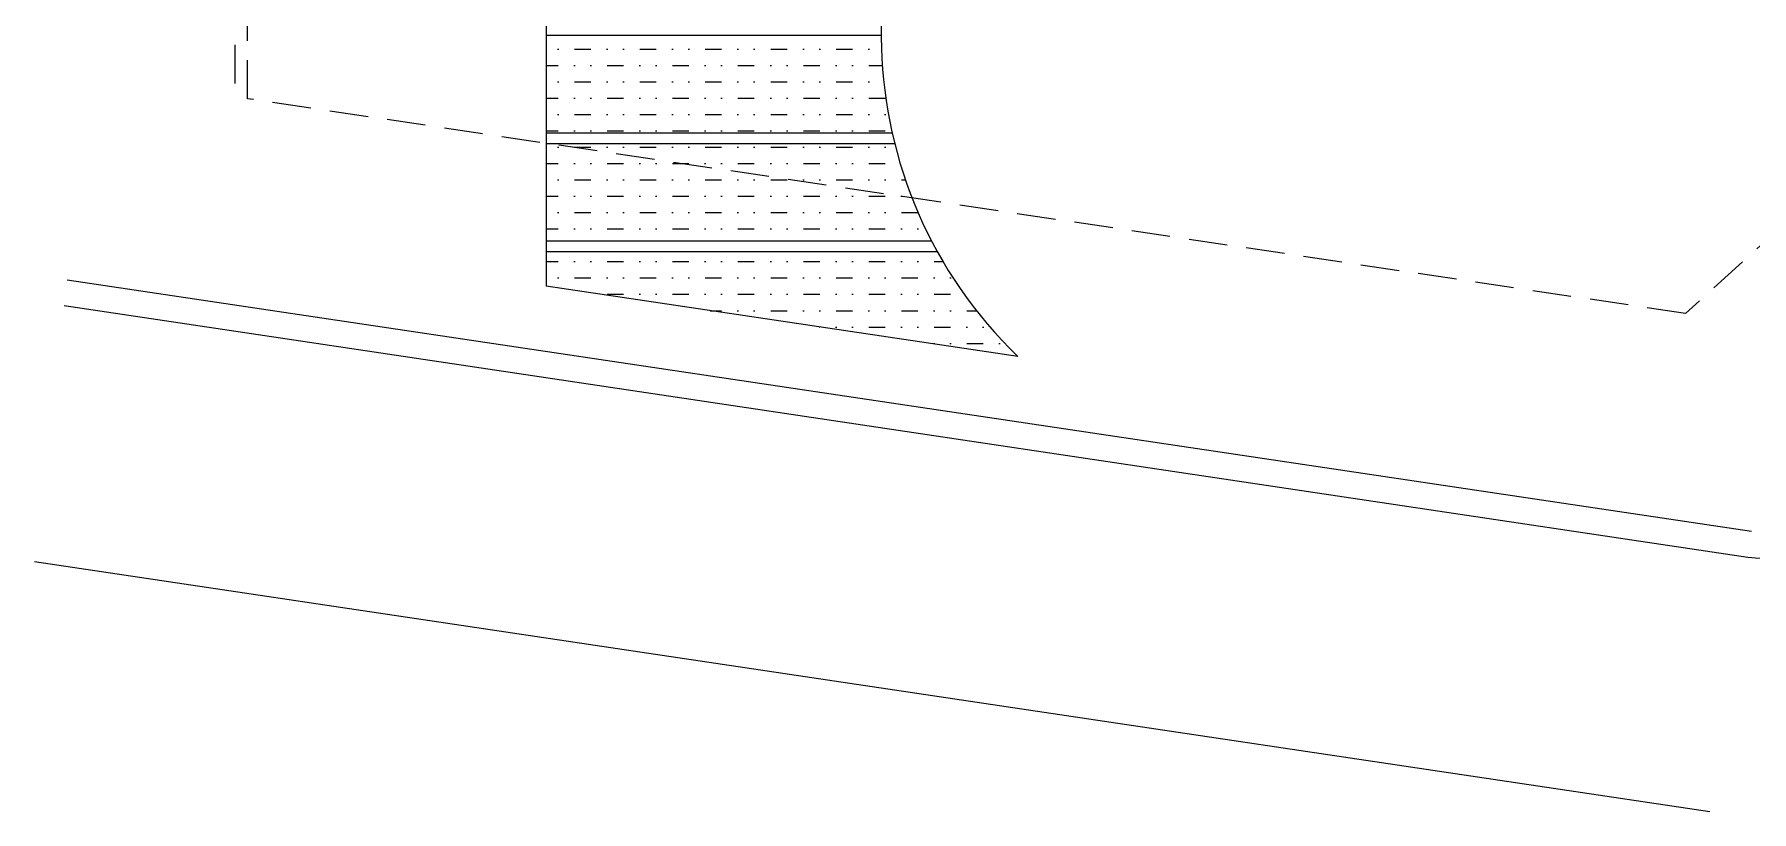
# Model space of a CAD drawing. Extents: x 233 to 569, y -241 to -74.
# Drawn here: x 276.47 to 309.83, y -211.54 to -196.44 of the extents above; entities that cross this region are included whole.
import ezdxf

# ---------------------------------------------------------------- set-up
doc = ezdxf.new("R2010")
doc.units = 0
doc.header["$MEASUREMENT"] = 0
doc.linetypes.add('TRAZOS', pattern=[0.75, 0.5, -0.25])
for name, color, linetype in [('2D 00 TERRENOS', 82, 'CONTINUOUS'), ('2D N 0 PB ASFALTO Y BANQUINAS', 2, 'CONTINUOUS'), ('2D N 0 PB SOLADO ACCESO VEHICULAR', 9, 'CONTINUOUS'), ('2D N 0 PB SOLADO DECK EXTERIOR', 9, 'CONTINUOUS')]:
    doc.layers.add(name, color=color, linetype=linetype)
pattern_1 = [(0, (280.61132, -54.484), (0.635, 0.3175), [0.3175, -0.3175, 0, -0.3175, 0, -0.3175])]

msp = doc.modelspace()

# ---------------------------------------------------------------- hatches: boundary and pattern name
at = {"layer": '2D N 0 PB SOLADO ACCESO VEHICULAR'}
h = msp.add_hatch(dxfattribs=at)
h.set_pattern_fill('MUDST', color=256, scale=0.05)
h.set_pattern_definition(pattern_1)
h.paths.add_polyline_path([(315.2804, -186.525), (286.4085, -186.525), (286.4085, -188.1533), (315.2984, -188.1533)])
h.paths.add_polyline_path([(315.3006, -188.3533), (286.4085, -188.3533), (286.4085, -190.3527), (315.3227, -190.3527)])
h.paths.add_polyline_path([(295.1994, -190.5527), (286.4085, -190.5527), (286.4085, -192.2533), (293.9859, -192.2533, -0.0601084)])
h.paths.add_polyline_path([(293.8801, -192.4533), (286.4085, -192.4533), (286.4085, -194.1539), (293.2224, -194.1539, -0.0524149)])
h.paths.add_polyline_path([(293.1708, -194.3539), (286.4085, -194.3539), (286.4085, -196.2539), (292.9214, -196.2539, -0.055103)])
h.paths.add_polyline_path([(292.9196, -196.4539), (286.4085, -196.4539), (286.4085, -198.3539), (293.134, -198.3539, -0.0549803)])
h.paths.add_polyline_path([(293.1816, -198.5539), (286.4085, -198.5539), (286.4085, -200.4539), (293.9024, -200.4539, -0.0584553)])
h.paths.add_polyline_path([(294.0097, -200.6539), (286.4085, -200.6539), (286.4085, -201.3277), (295.5738, -202.6968, -0.0741656)])
at = {"layer": '2D N 0 PB SOLADO DECK EXTERIOR'}
h = msp.add_hatch(dxfattribs=at)
h.set_pattern_fill('MUDST', color=256, scale=0.05)
h.set_pattern_definition(pattern_1)
h.paths.add_polyline_path([(294.0097, -200.6539), (286.4085, -200.6539), (286.4085, -201.3277), (295.5738, -202.6968, -0.0741656)])

# ---------------------------------------------------------------- linework, layer by layer
at = {"layer": '2D 00 TERRENOS', "linetype": 'TRAZOS', "ltscale": 1.5}
msp.add_line((280.3637, -122.3884), (280.3636, -197.7439), dxfattribs=at)
msp.add_lwpolyline([(280.6113, -148.6474), (310.7449, -148.6474), (310.5438, -155.042), (310.4274, -160.8015), (310.3766, -166.5611), (310.3808, -172.2944), (310.4431, -178.6156), (310.5574, -183.8936), (310.6125, -185.8124), (310.7077, -188.6911), (311.0158, -193.9112), (311.3143, -199.3405), (308.5414, -201.8594), (280.6113, -197.6874), (280.6113, -148.6474)], dxfattribs=at)
at = {"layer": '2D N 0 PB ASFALTO Y BANQUINAS'}
for p, q in [((309.8267, -206.0958), (277.104, -201.2079)), ((309.8267, -206.0958), (277.104, -201.2079)), ((277.0463, -201.7048), (309.7528, -206.5903)), ((277.0463, -201.7048), (309.7528, -206.5903)), ((276.469, -206.674), (309.0142, -211.5355))]:
    msp.add_line(p, q, dxfattribs=at)
msp.add_arc((310.3027, -201.0074), 5.61, 264.37511, 359.90433, dxfattribs=at)
msp.add_arc((310.3027, -201.0074), 5.61, 264.37511, 359.90433, dxfattribs=at)
at = {"layer": '2D N 0 PB SOLADO ACCESO VEHICULAR'}
for p in [(286.4085, -186.525), (295.5738, -202.6968)]:
    msp.add_line(p, (286.4085, -201.3277), dxfattribs=at)
for points in [[(286.4085, -196.4539), (292.9196, -196.4539)], [(293.134, -198.3539), (286.4085, -198.3539)], [(286.4085, -198.5539), (293.1816, -198.5539)], [(293.9024, -200.4539), (286.4085, -200.4539)], [(286.4085, -200.6539), (294.0097, -200.6539)]]:
    msp.add_lwpolyline(points, dxfattribs=at)
msp.add_arc((301.6401, -196.432, -0.0696), 8.7206, 137.60901, 225.92202, dxfattribs=at)

doc.saveas('drawing.dxf')
